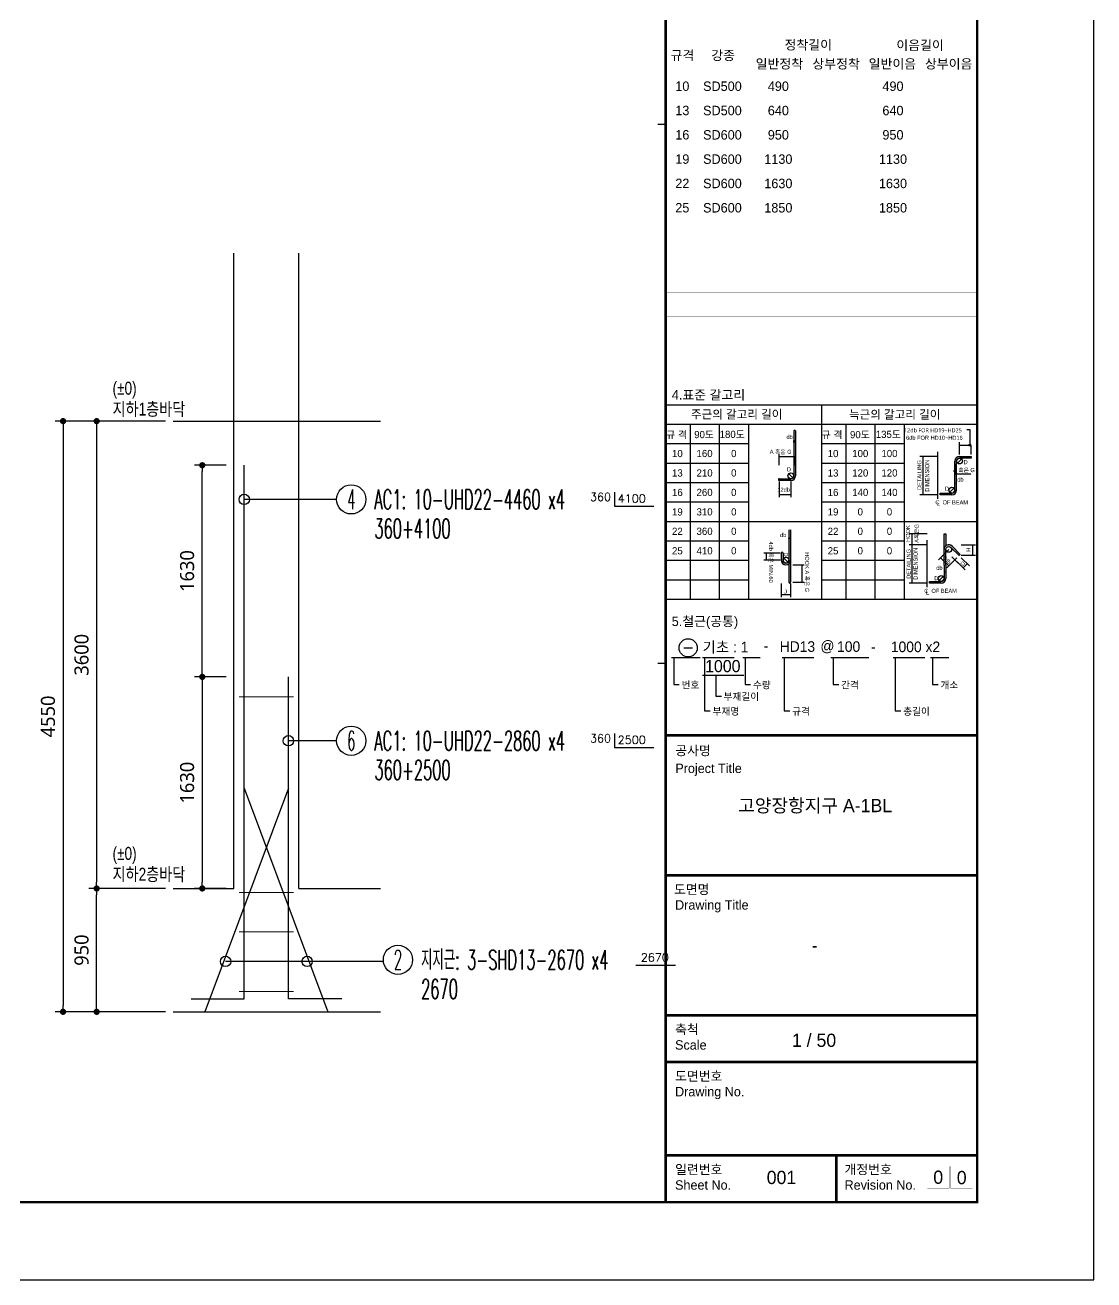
# Model space of a CAD drawing. Header units: millimetres. Extents: x 327808 to 2562540, y -728300 to 402793.
# Drawn here: x 477599 to 485827, y -441148 to -431483 of the extents above; entities that cross this region are included whole.
import ezdxf
from ezdxf.enums import TextEntityAlignment as Align

# ---------------------------------------------------------------- set-up
doc = ezdxf.new("R2010")
doc.units = ezdxf.units.MM
doc.header["$LTSCALE"] = 140
doc.layers.get('Defpoints').update_dxf_attribs({"color": 145})
for name, color, linetype in [('254', 254, 'Continuous'), ('AMAC-NO', 5, 'Continuous'), ('BAR', 2, 'Continuous'), ('DIM', 7, 'Continuous'), ('XDIM', 7, 'Continuous'), ('XSTRUCT', 2, 'Continuous'), ('XTAG', 7, 'Continuous')]:
    doc.layers.add(name, color=color, linetype=linetype)
doc.layers.add('Main Bar', color=7, linetype='Continuous', lineweight=0)
doc.styles.add('ARIAL', font='malgun.ttf')
doc.styles.add('HYULL', font='')
doc.styles.add('ROMANS', font='malgun.ttf')
doc.styles.add('XRebar', font='Romans.shx', dxfattribs={"bigfont": 'whgtxt.shx'})
doc.styles.add('XRebar2', font='Romans.shx')
doc.styles.add('XRebarSheet', font='HMKMRHD.TTF')
doc.styles.add('돋음', font='')
doc.styles.get('HYULL').set_extended_font_data('Dotum')
doc.styles.get('돋음').set_extended_font_data('Dotum')
doc.dimstyles.new('60(SUB-1.8)', dxfattribs={"dimscale": 60, "dimtxt": 1.8, "dimasz": 0.8, "dimexe": 1, "dimexo": 1, "dimgap": 1, "dimtad": 1, "dimdec": 0, "dimzin": 0, "dimdsep": 46, "dimtxsty": 'ROMANS', "dimblk": 'DOT', "dimcen": 1, "dimdle": 2, "dimclrd": 6, "dimclre": 6, "dimclrt": 7, "dimazin": 0, "dimtfac": 1, "dimtdec": 0, "dimtix": 1, "dimtmove": 2, "dimatfit": 3, "dimldrblk": 'DIMDOT', "dimfxl": 1, "dimtolj": 1, "dimtzin": 0, "dimarcsym": 0})
doc.dimstyles.new('NDIM', dxfattribs={"dimtxt": 3, "dimasz": 1.5, "dimexe": 2, "dimexo": 2, "dimgap": 1, "dimtad": 1, "dimdec": 0, "dimdsep": 46, "dimlunit": 6, "dimtxsty": 'ARIAL', "dimblk": 'DOT', "dimcen": 1, "dimclrd": 256, "dimclre": 7, "dimclrt": 3, "dimadec": 0, "dimazin": 0, "dimtfac": 1, "dimtdec": 0, "dimtix": 1, "dimtmove": 2, "dimatfit": 3, "dimldrblk": 'DOT', "dimfxl": 8, "dimtvp": 1, "dimtolj": 1, "dimlwd": -1, "dimlwe": -1, "dimarcsym": 0})

# ---------------------------------------------------------------- blocks, each defined once
blk = doc.blocks.new('_Dot')
at = {"color": 0, "linetype": 'ByBlock', "lineweight": -2}
blk.add_line((-0.5, 0), (-1, 0), dxfattribs=at)
at = {"color": 0, "linetype": 'ByBlock', "const_width": 0.5}
blk.add_lwpolyline([(-0.25, 0, 1), (0.25, 0, 1)], format="xyb", close=True, dxfattribs=at)
blk = doc.blocks.new('*D30')
at = {"color": 7, "transparency": 16777216}
for p, q in [((80432, 20451), (80432, 20463)), ((80477, 20451), (80477, 20463))]:
    blk.add_line(p, q, dxfattribs=at)
at = {"transparency": 16777216}
blk.add_line((80433, 20461), (80475, 20461), dxfattribs=at)
at = {"layer": 'Defpoints', "color": 0, "transparency": 16777216}
for p in [(80432, 20449), (80477, 20461), (80477, 20449)]:
    blk.add_point(p, dxfattribs=at)
at = {"transparency": 16777216, "xscale": 1.5, "yscale": 1.5, "zscale": 1.5, "rotation": 180}
blk.add_blockref('_Dot', (80432, 20461), dxfattribs=at)
at = {"transparency": 16777216, "xscale": 1.5, "yscale": 1.5, "zscale": 1.5}
blk.add_blockref('_Dot', (80477, 20461), dxfattribs=at)
blk = doc.blocks.new('*D31')
at = {"color": 7, "transparency": 16777216}
for p, q in [((76172, 19024), (76172, 19045)), ((76217, 19024), (76217, 19045))]:
    blk.add_line(p, q, dxfattribs=at)
at = {"transparency": 16777216}
blk.add_line((76215, 19043), (76174, 19043), dxfattribs=at)
at = {"layer": 'Defpoints', "color": 0, "transparency": 16777216}
for p in [(76172, 19043), (76172, 19022), (76217, 19022)]:
    blk.add_point(p, dxfattribs=at)
at = {"transparency": 16777216, "xscale": 1.5, "yscale": 1.5, "zscale": 1.5, "rotation": 180}
blk.add_blockref('_Dot', (76172, 19043), dxfattribs=at)
at = {"transparency": 16777216, "xscale": 1.5, "yscale": 1.5, "zscale": 1.5}
blk.add_blockref('_Dot', (76217, 19043), dxfattribs=at)
blk = doc.blocks.new('*D32')
at = {"transparency": 16777216}
blk.add_line((80158, 18181), (80199, 18181), dxfattribs=at)
at = {"layer": 'Defpoints', "color": 0, "transparency": 16777216}
for p in [(80156, 18181), (80201, 18181), (80201, 18181)]:
    blk.add_point(p, dxfattribs=at)
at = {"transparency": 16777216, "xscale": 1.5, "yscale": 1.5, "zscale": 1.5, "rotation": 180}
blk.add_blockref('_Dot', (80156, 18181), dxfattribs=at)
at = {"transparency": 16777216, "xscale": 1.5, "yscale": 1.5, "zscale": 1.5}
blk.add_blockref('_Dot', (80201, 18181), dxfattribs=at)
blk = doc.blocks.new('*D400')
at = {"layer": 'Defpoints', "color": 0, "linetype": 'Continuous', "transparency": 16777216}
for p in [(478738.8, -434533.2), (477890.8, -439083.2), (478738.8, -439083.2)]:
    blk.add_point(p, dxfattribs=at).dxf.unprotected_set("ltscale", 0)
at = {"layer": 'XDIM', "color": 6, "linetype": 'Continuous', "lineweight": -2, "transparency": 16777216}
for p, q in [((478678.8, -434533.2), (477830.8, -434533.2)), ((477890.8, -434581.2), (477890.8, -439035.2)), ((478678.8, -439083.2), (477830.8, -439083.2))]:
    blk.add_line(p, q, dxfattribs=at).dxf.unprotected_set("ltscale", 0)
at = {"layer": 'XDIM', "color": 6, "linetype": 'Continuous', "lineweight": -2, "transparency": 16777216, "xscale": 48, "yscale": 48, "zscale": 48}
for p, rotation in [((477890.8, -434533.2), 90), ((477890.8, -439083.2), 270)]:
    blk.add_blockref('_Dot', p, dxfattribs=dict(at, rotation=rotation)).dxf.unprotected_set("ltscale", 0)
at = {"layer": 'XDIM', "color": 7, "linetype": 'Continuous', "transparency": 16777216, "insert": (477775, -436808.2), "char_height": 108, "attachment_point": 5, "rotation": 90, "style": 'ROMANS'}
blk.add_mtext('\\A1;4550', dxfattribs=at).dxf.unprotected_set("ltscale", 0)
blk = doc.blocks.new('DIMDOT')
at = {"layer": 'DIM', "linetype": 'Continuous'}
blk.add_line((-2, 0), (2, 0), dxfattribs=at)
for radius in [0.5, 0.25]:
    blk.add_circle((0, 0), radius, dxfattribs=at)
blk = doc.blocks.new('*D401')
at = {"layer": 'Defpoints', "color": 0, "linetype": 'Continuous', "transparency": 16777216}
for p in [(478738.8, -434533.2), (478149.3, -438133.2), (478738.8, -438133.2)]:
    blk.add_point(p, dxfattribs=at).dxf.unprotected_set("ltscale", 0)
at = {"layer": 'XDIM', "color": 6, "linetype": 'Continuous', "lineweight": -2, "transparency": 16777216}
for p, q in [((478678.8, -434533.2), (478089.3, -434533.2)), ((478149.3, -434581.2), (478149.3, -438085.2)), ((478678.8, -438133.2), (478089.3, -438133.2))]:
    blk.add_line(p, q, dxfattribs=at).dxf.unprotected_set("ltscale", 0)
at = {"layer": 'XDIM', "color": 6, "linetype": 'Continuous', "lineweight": -2, "transparency": 16777216, "xscale": 48, "yscale": 48, "zscale": 48}
for p, rotation in [((478149.3, -434533.2), 90), ((478149.3, -438133.2), 270)]:
    blk.add_blockref('_Dot', p, dxfattribs=dict(at, rotation=rotation)).dxf.unprotected_set("ltscale", 0)
at = {"layer": 'XDIM', "color": 7, "linetype": 'Continuous', "transparency": 16777216, "insert": (478033.5, -436333.2), "char_height": 108, "attachment_point": 5, "rotation": 90, "style": 'ROMANS'}
blk.add_mtext('\\A1;3600', dxfattribs=at).dxf.unprotected_set("ltscale", 0)
blk = doc.blocks.new('*D402')
at = {"layer": 'Defpoints', "color": 0, "linetype": 'Continuous', "transparency": 16777216}
for p in [(478149.3, -438133.2), (478738.8, -438133.2), (478738.8, -439083.2)]:
    blk.add_point(p, dxfattribs=at).dxf.unprotected_set("ltscale", 0)
at = {"layer": 'XDIM', "color": 6, "linetype": 'Continuous', "lineweight": -2, "transparency": 16777216}
for p, q in [((478678.8, -438133.2), (478089.3, -438133.2)), ((478149.3, -439035.2), (478149.3, -438181.2)), ((478678.8, -439083.2), (478089.3, -439083.2))]:
    blk.add_line(p, q, dxfattribs=at).dxf.unprotected_set("ltscale", 0)
at = {"layer": 'XDIM', "color": 6, "linetype": 'Continuous', "lineweight": -2, "transparency": 16777216, "xscale": 48, "yscale": 48, "zscale": 48}
for p, rotation in [((478149.3, -438133.2), 90), ((478149.3, -439083.2), 270)]:
    blk.add_blockref('_Dot', p, dxfattribs=dict(at, rotation=rotation)).dxf.unprotected_set("ltscale", 0)
at = {"layer": 'XDIM', "color": 7, "linetype": 'Continuous', "transparency": 16777216, "insert": (478033.5, -438608.2), "char_height": 108, "attachment_point": 5, "rotation": 90, "style": 'ROMANS'}
blk.add_mtext('\\A1;950', dxfattribs=at).dxf.unprotected_set("ltscale", 0)
blk = doc.blocks.new('*D403')
at = {"layer": 'Defpoints', "color": 0, "linetype": 'Continuous', "transparency": 16777216}
for p in [(479205.9, -436503.2), (478962.4, -438133.2), (479205.9, -438133.2)]:
    blk.add_point(p, dxfattribs=at).dxf.unprotected_set("ltscale", 0)
at = {"layer": 'XDIM', "color": 6, "linetype": 'Continuous', "lineweight": -2, "transparency": 16777216}
for p, q in [((479145.9, -436503.2), (478902.4, -436503.2)), ((478962.4, -436551.2), (478962.4, -438085.2)), ((479145.9, -438133.2), (478902.4, -438133.2))]:
    blk.add_line(p, q, dxfattribs=at).dxf.unprotected_set("ltscale", 0)
at = {"layer": 'XDIM', "color": 6, "linetype": 'Continuous', "lineweight": -2, "transparency": 16777216, "xscale": 48, "yscale": 48, "zscale": 48}
for p, rotation in [((478962.4, -436503.2), 90), ((478962.4, -438133.2), 270)]:
    blk.add_blockref('_Dot', p, dxfattribs=dict(at, rotation=rotation)).dxf.unprotected_set("ltscale", 0)
at = {"layer": 'XDIM', "color": 7, "linetype": 'Continuous', "transparency": 16777216, "insert": (478846.3, -437318.2), "char_height": 108, "attachment_point": 5, "rotation": 90, "style": 'ROMANS'}
blk.add_mtext('\\A1;1630', dxfattribs=at).dxf.unprotected_set("ltscale", 0)
blk = doc.blocks.new('*D404')
at = {"layer": 'Defpoints', "color": 0, "linetype": 'Continuous', "transparency": 16777216}
for p in [(478962.4, -434873.2), (479205.9, -434873.2), (479205.9, -436503.2)]:
    blk.add_point(p, dxfattribs=at).dxf.unprotected_set("ltscale", 0)
at = {"layer": 'XDIM', "color": 6, "linetype": 'Continuous', "lineweight": -2, "transparency": 16777216}
for p, q in [((479145.9, -434873.2), (478902.4, -434873.2)), ((478962.4, -436455.2), (478962.4, -434921.2)), ((479145.9, -436503.2), (478902.4, -436503.2))]:
    blk.add_line(p, q, dxfattribs=at).dxf.unprotected_set("ltscale", 0)
at = {"layer": 'XDIM', "color": 6, "linetype": 'Continuous', "lineweight": -2, "transparency": 16777216, "xscale": 48, "yscale": 48, "zscale": 48}
for p, rotation in [((478962.4, -434873.2), 90), ((478962.4, -436503.2), 270)]:
    blk.add_blockref('_Dot', p, dxfattribs=dict(at, rotation=rotation)).dxf.unprotected_set("ltscale", 0)
at = {"layer": 'XDIM', "color": 7, "linetype": 'Continuous', "transparency": 16777216, "insert": (478846.3, -435688.2), "char_height": 108, "attachment_point": 5, "rotation": 90, "style": 'ROMANS'}
blk.add_mtext('\\A1;1630', dxfattribs=at).dxf.unprotected_set("ltscale", 0)
blk = doc.blocks.new('*U414', base_point=(480356.6408, -438682.8936))
at = {"layer": 'XTAG', "color": 0, "linetype": 'Continuous', "ltscale": 1.06101e-314}
blk.add_circle((480469.1408, -438682.8936), 112.5, dxfattribs=at)
at = {"layer": 'XTAG', "color": 0, "linetype": 'Continuous', "ltscale": 1.06101e-314, "style": 'XRebar', "width": 0.5}
blk.add_text('2', height=150, dxfattribs=at).set_placement((480469.1408, -438682.8936), align=Align.MIDDLE_CENTER)
at = {"layer": 'XTAG', "color": 0, "linetype": 'Continuous', "ltscale": 1.06101e-314, "style": 'XRebar', "width": 0.55}
for s, p in [('지지근: 3-SHD13-2670 x4', (480647.2658, -438682.8936)), ('2670', (480647.2658, -438907.8936))]:
    blk.add_text(s, height=150, dxfattribs=at).set_placement(p, align=Align.MIDDLE_LEFT)
blk = doc.blocks.new('*U419', base_point=(479997.0146, -435135.9527))
at = {"layer": 'XTAG', "color": 0, "linetype": 'Continuous', "ltscale": 1.06101e-314}
blk.add_circle((480109.5146, -435135.9527), 112.5, dxfattribs=at)
at = {"layer": 'XTAG', "color": 0, "linetype": 'Continuous', "ltscale": 1.06101e-314, "style": 'XRebar', "width": 0.5}
blk.add_text('4', height=150, dxfattribs=at).set_placement((480109.5146, -435135.9527), align=Align.MIDDLE_CENTER)
at = {"layer": 'XTAG', "color": 0, "linetype": 'Continuous', "ltscale": 1.06101e-314, "style": 'XRebar', "width": 0.55}
for s, p in [('AC1: 10-UHD22-4460 x4', (480287.6396, -435135.9527)), ('360+4100', (480287.6396, -435360.9527))]:
    blk.add_text(s, height=150, dxfattribs=at).set_placement(p, align=Align.MIDDLE_LEFT)
blk = doc.blocks.new('*U420', base_point=(479997.0146, -436995.4012))
at = {"layer": 'XTAG', "color": 0, "linetype": 'Continuous', "ltscale": 1.06101e-314}
blk.add_circle((480109.5146, -436995.4012), 112.5, dxfattribs=at)
at = {"layer": 'XTAG', "color": 0, "linetype": 'Continuous', "ltscale": 1.06101e-314, "style": 'XRebar', "width": 0.5}
blk.add_text('6', height=150, dxfattribs=at).set_placement((480109.5146, -436995.4012), align=Align.MIDDLE_CENTER)
at = {"layer": 'XTAG', "color": 0, "linetype": 'Continuous', "ltscale": 1.06101e-314, "style": 'XRebar', "width": 0.55}
for s, p in [('AC1: 10-UHD22-2860 x4', (480287.6396, -436995.4012)), ('360+2500', (480287.6396, -437220.4012))]:
    blk.add_text(s, height=150, dxfattribs=at).set_placement(p, align=Align.MIDDLE_LEFT)
blk = doc.blocks.new('dhs_sheet2e')
h = blk.add_hatch(color=256)
edge = h.paths.add_edge_path()
edge.add_line((76299, 21797), (76299, 20646.2))
edge.add_arc((76224.2, 20646.2), 74.7, -90, 0, ccw=False)
edge.add_line((76224.2, 20571.5), (75925.3, 20571.5))
edge.add_arc((75925.3, 20549.1), 22.4, 90, 270)
edge.add_line((75925.3, 20526.7), (76224.2, 20526.7))
edge.add_arc((76224.2, 20646.2), 119.6, 270, 360)
edge.add_line((76343.8, 20646.2), (76343.8, 21797))
edge.add_arc((76321.4, 21797), 22.4, 0, 180)
blk.add_hatch(color=256).paths.add_polyline_path([(80850.3, 21144.3), (80551.4, 21144.3, 0.4142136), (80431.9, 21024.7), (80431.9, 20621.2), (80431.9, 20277.5, -0.4142136), (80357.1, 20202.7), (80058.2, 20202.7), (80058.2, 20157.9), (80357.1, 20157.9, 0.4142136), (80476.7, 20277.5), (80476.7, 20621.2), (80476.7, 21024.7, -0.4142136), (80551.4, 21099.4), (80850.3, 21099.4)])
h = blk.add_hatch(color=256)
h.paths.add_polyline_path([(76216.8, 18481.2, -0.2277351), (76172, 18387.9), (76172, 17913.3, 1), (76216.8, 17913.3)])
h.paths.add_polyline_path([(76216.8, 19258.4, 1), (76172, 19258.4), (76172, 18481.2, -0.1833618), (76153.2, 18431.7, -0.6790836), (76150.1, 18423.9, -0.2067221), (76146.9, 18425.3, -0.6466922), (76022.6, 18481.2), (76022.6, 18660.6, 1), (75977.7, 18660.6), (75977.7, 18481.2, 1), (76216.8, 18481.2)])
h.paths.add_polyline_path([(76153.2, 18431.7, -0.0300135), (76146.9, 18425.3, 0.2067221), (76150.1, 18423.9, 0.6790836)], flags=17)
h = blk.add_hatch(color=256)
h.paths.add_polyline_path([(80200.9, 19160.1), (80156.1, 19160.1), (80156.1, 18756.6, -0.2277351), (80200.9, 18850)])
h.paths.add_polyline_path([(80156.1, 18756.6), (80156.1, 18353.1), (80156.1, 18009.4, -0.4142136), (80081.4, 17934.7), (79782.5, 17934.7), (79782.5, 17889.8), (80081.4, 17889.8, 0.4142136), (80200.9, 18009.4), (80200.9, 18353.1), (80200.9, 18756.6, -0.6681786), (80328.5, 18809.5), (80539.9, 18598.1), (80571.6, 18629.8), (80360.2, 18841.2, 0.6681786)])
at = {"color": 7}
for p, q in [((73013.1, 29664.7), (72813.3, 29664.7)), ((80551.4, 21191.6), (80551.4, 21507.4)), ((80850.3, 21191.6), (80850.3, 21435)), ((76343.8, 20916), (76343.8, 21141.7)), ((79996, 21144.3), (79533, 21144.3)), ((80431.9, 20947.5), (80431.9, 20685.3)), ((79996, 20157.9), (79533, 20157.9)), ((79720.2, 19160.1), (79257.5, 19160.1)), ((79720.2, 18876.2), (79257.5, 18876.2)), ((79720.2, 18876.2), (79257.5, 18876.2)), ((80273.9, 18754.9), (80011.4, 18492.3)), ((80591.1, 18876.2), (80958.3, 18876.2)), ((75953.1, 18660.6), (75532.2, 18660.6)), ((75953.1, 18481.2), (75532.2, 18481.2)), ((80485.3, 18543.5), (80222.7, 18281)), ((80488.8, 18437.8), (80698.5, 18228.1)), ((80591.1, 18607.2), (80958.3, 18607.2)), ((80594.5, 18543.5), (80804.2, 18333.8)), ((76270.6, 18361.7), (76562.3, 18361.7)), ((75977.7, 17876.9), (75977.7, 17530.5)), ((76216.8, 17876.9), (76216.8, 17530.5)), ((76270.6, 17913.3), (76562.3, 17913.3)), ((79720.2, 17885.5), (79257.5, 17885.5)), ((73477.6, 16230.5), (73697, 16230.5)), ((73013.1, 15831.2), (72813.3, 15831.2))]:
    blk.add_line(p, q, dxfattribs=at)
at = {"color": 7, "ltscale": 2}
for p, q in [((73013.1, 22471.6), (81003.6, 22471.6)), ((77008.3, 22471.6), (77008.3, 17477.6)), ((73013.1, 21972.2), (81003.6, 21972.2)), ((73637.3, 21972.2), (73637.3, 17477.6)), ((74386.4, 21972.2), (74386.4, 17477.6)), ((75135.6, 21972.2), (75135.6, 17477.6)), ((77632.6, 21972.2), (77632.6, 17477.6)), ((78381.7, 21972.2), (78381.7, 17477.6)), ((79130.8, 21972.2), (79130.8, 17477.6)), ((73013.1, 21472.8), (75135.6, 21472.8)), ((77008.3, 21472.8), (79130.8, 21472.8)), ((75135.6, 19475.2), (77008.3, 19475.2)), ((79130.8, 19475.2), (81003.6, 19475.2)), ((73013.1, 17477.6), (81003.6, 17477.6))]:
    blk.add_line(p, q, dxfattribs=at)
for p, q in [((76299, 21797), (76299, 20646.2)), ((76343.8, 21797), (76343.8, 20646.2)), ((80742.8, 21835.3), (80817.5, 21835.3)), ((80817.5, 21835.3), (80817.5, 21432.5)), ((80553.3, 21432.5), (80848.4, 21432.5)), ((79607.9, 21142.4), (79607.9, 20159.8)), ((80431.9, 20277.5), (80431.9, 21024.7)), ((80476.7, 20277.5), (80476.7, 21024.7)), ((80498.6, 20971.9), (80604.3, 21077.5)), ((80551.4, 21144.3), (80850.3, 21144.3)), ((80850.3, 21099.4), (80551.4, 21099.4)), ((80850.3, 21144.3), (80850.3, 21099.4)), ((76277.1, 20593.4), (76171.4, 20699.1)), ((80835.3, 20687.8), (80431.9, 20687.8)), ((75925.3, 20571.5), (76224.2, 20571.5)), ((76224.2, 20526.7), (75925.3, 20526.7)), ((80304.3, 20224.6), (80410, 20330.3)), ((80058.2, 20202.7), (80357.1, 20202.7)), ((80058.2, 20157.9), (80058.2, 20202.7)), ((80357.1, 20157.9), (80058.2, 20157.9)), ((76172, 19258.4), (76172, 18481.2)), ((76216.8, 19258.4), (76216.8, 18481.2)), ((79332.2, 19158.3), (79332.2, 18878.1)), ((79332.2, 18874.3), (79332.2, 17887.4)), ((80156.1, 18353.1), (80156.1, 18756.6)), ((80200.9, 18353.1), (80200.9, 18756.6)), ((80328.5, 18809.5), (80539.9, 18598.1)), ((80360.2, 18841.2), (80571.6, 18629.8)), ((80883.4, 18874.3), (80883.4, 18609.1)), ((75592.1, 18659.1), (75592.1, 18482.7)), ((75977.7, 18660.6), (75977.7, 18481.2)), ((76022.6, 18660.6), (76022.6, 18481.2)), ((76150.1, 18428.4), (76044.4, 18534.1)), ((80065.6, 18544), (80274.3, 18335.3)), ((80357.7, 18568.9), (80698.5, 18228.1)), ((80539.9, 18598.1), (80571.6, 18629.8)), ((80749.9, 18385.4), (80646.9, 18282.4)), ((76502.4, 18360.2), (76502.4, 17914.8)), ((80028.6, 17956.6), (80134.2, 18062.2)), ((80156.1, 18353.1), (80156.1, 18009.4)), ((80200.9, 18353.1), (80200.9, 18009.4)), ((79782.5, 17889.8), (79782.5, 17934.7)), ((79782.5, 17934.7), (80081.4, 17934.7)), ((80081.4, 17889.8), (79782.5, 17889.8)), ((76215.3, 17590.4), (75979.2, 17590.4))]:
    blk.add_line(p, q)
at = {"color": 1}
for p, q in [((76299, 21501), (76299, 21548.4)), ((76342.3, 21546.4), (76300.5, 21546.4)), ((76343.8, 21501), (76343.8, 21548.4)), ((75925.3, 20916), (75925.3, 21199.6)), ((75926.8, 21139.7), (76342.3, 21139.7)), ((75925.3, 20500.1), (75925.3, 20098.9)), ((76224.2, 20500.1), (76224.2, 20098.9)), ((76222.7, 20158.9), (75926.8, 20158.9))]:
    blk.add_line(p, q, dxfattribs=at)
at = {"linetype": 'Continuous'}
for p, q in [((79998.5, 20053.3), (79998.5, 21263.8)), ((79722.7, 17785.2), (79722.7, 18995.8))]:
    blk.add_line(p, q, dxfattribs=at)
at = {"color": 4}
for p, q in [((80156.1, 19160.1), (80200.9, 19160.1)), ((80156.1, 18756.6), (80156.1, 19160.1)), ((80200.9, 19160.1), (80200.9, 18850)), ((76172, 18387.9), (76172, 17913.3)), ((76216.8, 18481.2), (76216.8, 17913.3))]:
    blk.add_line(p, q, dxfattribs=at)
at = {"color": 1, "ltscale": 2}
for p, q in [((73160.8, 15979.6), (73897.2, 15979.6)), ((73217.3, 15979.6), (73217.3, 15288.3)), ((73955, 15979.6), (74769.1, 15979.6)), ((74011.5, 15979.6), (74011.5, 14611.4)), ((74992, 15979.6), (75438.1, 15979.6)), ((75048.5, 15979.6), (75048.5, 15288.3)), ((75998.4, 15979.6), (76812.5, 15979.6)), ((76054.9, 15979.6), (76054.9, 14611.4)), ((77253.2, 15979.6), (78222.3, 15979.6)), ((77309.7, 15979.6), (77309.7, 15288.3)), ((78846.9, 15979.6), (79661, 15979.6)), ((78903.4, 15979.6), (78903.4, 14611.4)), ((79804.8, 15979.6), (80281.2, 15979.6)), ((79861.3, 15979.6), (79861.3, 15288.3)), ((73955, 15525.5), (75020.4, 15525.5)), ((74296, 15525.5), (74296, 14991.1)), ((73217.3, 15288.3), (73361.3, 15288.3)), ((75048.5, 15288.3), (75192.5, 15288.3)), ((77309.7, 15288.3), (77453.7, 15288.3)), ((79861.3, 15288.3), (80005.3, 15288.3)), ((74296, 14991.1), (74440, 14991.1)), ((74011.5, 14611.4), (74155.5, 14611.4)), ((76054.9, 14611.4), (76198.9, 14611.4)), ((78903.4, 14611.4), (79047.4, 14611.4))]:
    blk.add_line(p, q, dxfattribs=at)
at = {"color": 30}
for p, q in [((73013.1, 6791.9), (81003.6, 6791.9)), ((73013.1, 5593.3), (81003.6, 5593.3)), ((73013.1, 3196.2), (81003.6, 3196.2))]:
    blk.add_line(p, q, dxfattribs=at)
at = {"color": 7}
blk.add_lwpolyline([(84000, 0), (84000, 59329.4), (0, 59329.4), (0, 0)], close=True, dxfattribs=at)
at = {"color": 30, "const_width": 64.9}
blk.add_lwpolyline([(81003.6, 57331.7), (2996.4, 57331.7), (2996.4, 1997.6), (81003.6, 1997.6)], close=True, dxfattribs=at)
for points in [[(73013.1, 1997.6), (73013.1, 57331.7)], [(73013.1, 13983.4), (81003.6, 13983.4)], [(73013.1, 10387.6), (81003.6, 10387.6)], [(73013.1, 6791.9), (81003.6, 6791.9)], [(73013.1, 5593.3), (81003.6, 5593.3)], [(73013.1, 3196.2), (81003.6, 3196.2)], [(77390.2, 1997.6), (77390.2, 3196.2)]]:
    blk.add_lwpolyline(points, dxfattribs=at)
at = {"color": 7, "const_width": 1.25}
for points in [[(73013.1, 31920), (81003.6, 31920)], [(73839.2, 31920), (73839.2, 23480)], [(75231.7, 31920), (75231.7, 23480)], [(78117.6, 31920), (78117.6, 23480)], [(75231.7, 31445.6), (81003.6, 31445.6)], [(76674.7, 31445.6), (76674.7, 23480)], [(79560.6, 31445.6), (79560.6, 23480)], [(73013.1, 30971.1), (81003.6, 30971.1)], [(73013.1, 30346.9), (81003.6, 30346.9)], [(73013.1, 29722.6), (81003.6, 29722.6)], [(73013.1, 29098.3), (81003.6, 29098.3)], [(73013.1, 28474.1), (81003.6, 28474.1)], [(73013.1, 27849.8), (81003.6, 27849.8)], [(73013.1, 27225.6), (81003.6, 27225.6)], [(73013.1, 26601.3), (81003.6, 26601.3)], [(73013.1, 25977.1), (81003.6, 25977.1)], [(73013.1, 25352.8), (81003.6, 25352.8)], [(73013.1, 24728.5), (81003.6, 24728.5)], [(73013.1, 24104.3), (81003.6, 24104.3)], [(73013.1, 23480), (81003.6, 23480)]]:
    blk.add_lwpolyline(points, dxfattribs=at)
at = {"ltscale": 2, "const_width": 1.25}
for points in [[(73013.1, 31595.4), (73013.1, 23480)], [(81003.6, 23480), (81003.6, 31595.4)]]:
    blk.add_lwpolyline(points, dxfattribs=at)
at = {"color": 1, "ltscale": 2, "const_width": 1.87}
for points in [[(79725.1, 2916.8), (79725.1, 2355), (80286.9, 2355), (80286.9, 2916.8), (79725.1, 2916.8)], [(80321.3, 2916.8), (80321.3, 2355), (80883.1, 2355), (80883.1, 2916.8), (80321.3, 2916.8)]]:
    blk.add_lwpolyline(points, dxfattribs=at)
for centre, radius in [((80817.5, 21432.5), 22.4), ((80817.5, 21432.5), 11.2), ((80551.4, 21024.7), 74.7), ((80498.6, 20971.9), 4.48), ((80604.3, 21077.5), 4.48), ((76171.4, 20699.1), 4.48), ((76277.1, 20593.4), 4.48), ((80357.1, 20277.5), 74.7), ((80410, 20330.3), 4.48), ((80304.3, 20224.6), 4.48), ((80275.7, 18756.6), 74.7), ((76044.4, 18534.1), 4.48), ((76150.1, 18428.4), 4.48), ((80081.4, 18009.4), 74.7), ((80134.2, 18062.2), 4.48), ((80028.6, 17956.6), 4.48)]:
    blk.add_circle(centre, radius)
at = {"color": 4}
for centre in [(76224.2, 20646.2), (76097.3, 18481.2)]:
    blk.add_circle(centre, 74.7, dxfattribs=at)
at = {"color": 7, "linetype": 'Continuous'}
blk.add_circle((73588.4, 16228.7), 234.1, dxfattribs=at).dxf.unprotected_set("ltscale", 0)
for centre, radius, start, end in [((76321.4, 21797), 22.4, 0, 180), ((80551.4, 21024.7), 119.6, 90, 180), ((80551.4, 21024.7), 74.7, 90, 180), ((76224.2, 20646.2), 119.6, 270, 0), ((76224.2, 20646.2), 74.7, 270, 0), ((75925.3, 20549.1), 22.4, 90, 270), ((80357.1, 20277.5), 74.7, 270, 0), ((80357.1, 20277.5), 119.6, 270, 0), ((80275.7, 18756.6), 119.6, 45, 180), ((76000.1, 18660.6), 22.4, 0, 180), ((76097.3, 18481.2), 119.6, 180, 0), ((76097.3, 18481.2), 74.7, 180, 0), ((80081.4, 18009.4), 119.6, 270, 0), ((80081.4, 18009.4), 74.7, 270, 0)]:
    blk.add_arc(centre, radius, start, end)
at = {"color": 4}
blk.add_arc((76194.4, 17913.3), 22.4, 180, 0, dxfattribs=at)
at = {"color": 1, "rotation": 180}
for p, xscale, yscale, zscale in [((76299, 21546.4), 1.5, 1.5, 1.5), ((75925.3, 21139.7), 11.98573127229489, 11.98573127229489, 11.98573127229489), ((75925.3, 20158.9), 11.98573127229489, 11.98573127229489, 11.98573127229489)]:
    blk.add_blockref('_Dot', p, dxfattribs=dict(at, xscale=xscale, yscale=yscale, zscale=zscale))
at = {"color": 1}
for p, xscale, yscale, zscale in [((76343.8, 21546.4), 1.5, 1.5, 1.5), ((76343.8, 21139.7), 1.498216409036861, 1.498216409036861, 1.498216409036861), ((76224.2, 20158.9), 11.98573127229489, 11.98573127229489, 11.98573127229489)]:
    blk.add_blockref('_Dot', p, dxfattribs=dict(at, xscale=xscale, yscale=yscale, zscale=zscale))
for p, xscale, yscale, zscale, rotation in [((80551.4, 21432.5), 14.98216409036861, 14.98216409036861, 14.98216409036861, 180), ((79607.9, 21144.3), 14.98216409036861, 14.98216409036861, 14.98216409036861, 90), ((80431.9, 20687.8), 14.98216409036861, 14.98216409036861, 14.98216409036861, 180), ((79607.9, 20157.9), 14.98216409036861, 14.98216409036861, 14.98216409036861, 270), ((79332.2, 19160.1), 14.98216409036861, 14.98216409036861, 14.98216409036861, 90), ((79332.2, 18876.2), 14.98216409036861, 14.98216409036861, 14.98216409036861, 90), ((79332.2, 18876.2), 1.872770511296076, 1.872770511296076, 1.872770511296076, 270), ((80883.4, 18876.2), 14.98216409036861, 14.98216409036861, 14.98216409036861, 90), ((75592.1, 18660.6), 11.98573127229489, 11.98573127229489, 11.98573127229489, 90), ((75592.1, 18481.2), 11.98573127229489, 11.98573127229489, 11.98573127229489, 270), ((76502.4, 18361.7), 11.98573127229489, 11.98573127229489, 11.98573127229489, 90), ((80064, 18545), 14.98216409036862, 14.98216409036862, 14.98216409036862, 135.0000000000825), ((80751.2, 18386.8), 14.98216409036861, 14.98216409036861, 14.98216409036861, 45.00000000025246), ((80883.4, 18607.2), 14.98216409036861, 14.98216409036861, 14.98216409036861, 270), ((80275.7, 18333.9), 14.98216409036862, 14.98216409036862, 14.98216409036862, 315.0000000000825), ((80645.5, 18281.1), 14.98216409036861, 14.98216409036861, 14.98216409036861, 225.0000000002524), ((76502.4, 17913.3), 11.98573127229489, 11.98573127229489, 11.98573127229489, 270), ((79332.2, 17885.5), 14.98216409036861, 14.98216409036861, 14.98216409036861, 270), ((75977.7, 17590.4), 11.98573127229489, 11.98573127229489, 11.98573127229489, 180)]:
    blk.add_blockref('_Dot', p, dxfattribs=dict(xscale=xscale, yscale=yscale, zscale=zscale, rotation=rotation))
for p, xscale, yscale, zscale in [((80850.3, 21432.5), 1.872770511296076, 1.872770511296076, 1.872770511296076), ((80850.3, 20687.8), 14.98216409036861, 14.98216409036861, 14.98216409036861), ((76216.8, 17590.4), 11.98573127229489, 11.98573127229489, 11.98573127229489)]:
    blk.add_blockref('_Dot', p, dxfattribs=dict(xscale=xscale, yscale=yscale, zscale=zscale))
at = {"color": 3}
for s, height, style, p in [('규격', 242.71, 'XRebarSheet', (73138.4, 31320.7)), ('강종', 242.71, 'XRebarSheet', (74182, 31320.7)), ('주근의 갈고리 길이', 217.47, 'XRebarSheet', (73661.6, 22115.7)), ('늑근의 갈고리 길이', 217.47, 'XRebarSheet', (77716.4, 22111.4)), ('규 격', 184.85, 'XRebarSheet', (73024.7, 21609.3)), ('90도', 184.85, 'XRebarSheet', (73743.9, 21612.7)), ('180도', 184.85, 'XRebarSheet', (74396.5, 21618.3)), ('규 격', 184.85, 'XRebarSheet', (77015.8, 21609.3)), ('90도', 184.85, 'XRebarSheet', (77741.9, 21610.8)), ('135도', 184.85, 'XRebarSheet', (78402.8, 21618.5)), ('기초 : 1', 271.84, 'HYULL', (73958.2, 16112.5)), ('-', 271.8, 'HYULL', (75524.6, 16143.6)), ('HD13', 271.84, 'HYULL', (75937.6, 16126.4)), ('@', 271.8, 'HYULL', (76981.9, 16143.6)), ('100', 271.84, 'HYULL', (77410.5, 16124.9)), ('-', 271.8, 'HYULL', (78283.3, 16120.3)), ('1000 x2', 271.84, 'HYULL', (78789.8, 16118.6)), ('번호', 181.22, 'XRebarSheet', (73421.4, 15184.8)), ('수량', 181.22, 'XRebarSheet', (75252.6, 15184.8)), ('간격', 181.22, 'XRebarSheet', (77513.8, 15184.8)), ('개소', 181.22, 'XRebarSheet', (80065.4, 15184.8)), ('부재길이', 181.22, 'XRebarSheet', (74500.1, 14887.6)), ('부재명', 181.22, 'XRebarSheet', (74215.6, 14507.8)), ('규격', 181.22, 'XRebarSheet', (76259, 14507.8)), ('총길이', 181.22, 'XRebarSheet', (79107.5, 14507.8))]:
    blk.add_text(s, height=height, dxfattribs=dict(at, style=style)).set_placement(p)
at = {"color": 7, "style": 'XRebarSheet'}
for s, p in [('4.표준 갈고리', (73168.2, 22602.8)), ('5.철근(공통)', (73167, 16788))]:
    blk.add_text(s, height=242.71, dxfattribs=at).set_placement(p)
for s, height, style, p in [('db', 104.88, 'HYULL', (76110.6, 21591.3)), ('12db FOR HD19~HD25', 104.875, 'ARIAL', (79128.8, 21763.4)), ('6db FOR HD10~HD16', 104.875, 'HYULL', (79181.1, 21570.1)), ('A 혹은 G', 104.88, 'HYULL', (75682.6, 21210.1)), ('D', 104.9, 'HYULL', (80656, 20944.7)), ('D', 104.9, 'HYULL', (76121.8, 20758.8)), ('A 혹은 G', 104.88, 'HYULL', (80384, 20740.7)), ('12db', 104.88, 'HYULL', (75877.3, 20236.3)), ('D', 104.9, 'HYULL', (80177.8, 20262.8)), ('db', 104.88, 'HYULL', (80494.6, 20497.1)), ('C  OF BEAM', 104.88, 'HYULL', (79933.3, 19912.7)), ('L', 104.9, 'HYULL', (79978.2, 19870.3)), ('db', 104.88, 'HYULL', (75947.2, 19073.7)), ('D', 104.9, 'HYULL', (79902.1, 17964.6)), ('db', 104.88, 'HYULL', (79955.9, 18229.1)), ('J', 104.9, 'HYULL', (76052.4, 17620.3)), ('C  OF BEAM', 104.88, 'HYULL', (79646.6, 17640.3)), ('L', 104.9, 'HYULL', (79691.4, 17597.9))]:
    blk.add_text(s, height=height, dxfattribs=dict(style=style)).set_placement(p)
at = {"style": 'HYULL'}
for s, height, rotation, p in [('DETAILING', 104.88, 90, (79572.8, 20283)), ('DIMENSION', 104.88, 90, (79773.2, 20238.9)), ('HOOK', 104.88, 90, (79280.6, 18949.8)), ('A혹은G', 104.88, 90, (79503.2, 18925.5)), ('4db 혹은 MIN.60', 104.875, 270, (75662.8, 18959.9)), ('DETAILING', 104.88, 90, (79297.1, 18001.8)), ('DIMENSION', 104.88, 90, (79475.3, 17979.8)), ('H', 104.9, 90, (80828.6, 18696.9)), ('D', 104.9, 270, (76045.4, 18676.8)), ('HOOK A 혹은 G', 104.875, 270, (76588.8, 18683))]:
    blk.add_text(s, height=height, rotation=rotation, dxfattribs=at).set_placement(p)
at = {"style": 'HYULL', "width": 0.8}
for s, height, rotation, p in [('6db', 104.88, 315, (80113.5, 18528.3)), ('D', 104.9, 45, (80638.1, 18324.3))]:
    blk.add_text(s, height=height, rotation=rotation, dxfattribs=at).set_placement(p)
at = {"color": 3, "linetype": 'Continuous', "style": 'HYULL'}
e = blk.add_text('1000', height=312.13, dxfattribs=at)
e.set_placement((74023.5, 15760.5), align=Align.MIDDLE_LEFT)
e.dxf.unprotected_set("ltscale", 0)
at = {"color": 7, "style": 'XRebarSheet'}
for s, height, p in [('공사명', 241.63, (73259, 13591.6)), ('Project Title', 241.632, (73259, 13135.1)), ('도면명', 241.63, (73225, 10028.1)), ('Drawing Title', 241.632, (73252.8, 9628.5)), ('축척', 241.63, (73252.8, 6432.3)), ('Scale', 241.63, (73252.8, 6032.8)), ('도면번호', 241.63, (73252.8, 5233.8)), ('Drawing No.', 241.632, (73252.8, 4834.2)), ('일련번호', 241.63, (73252.8, 2836.6)), ('개정번호', 241.63, (77602.3, 2836.6)), ('Sheet No.', 241.63, (73252.8, 2437.1)), ('Revision No.', 241.632, (77602.3, 2437.1))]:
    blk.add_text(s, height=height, dxfattribs=at).set_placement(p, align=Align.MIDDLE_LEFT)
for base, p1, p2, picture, middle in [((80476.7, 20461.4), (80431.9, 20449.3), (80476.7, 20449.3), '*D30', (80454.3, 20461.4)), ((76172, 19043.3), (76216.8, 19021.8), (76172, 19021.8), '*D31', (76194.4, 19043.3)), ((80200.9, 18181.3), (80156.1, 18181.3), (80200.9, 18181.3), '*D32', (80178.5, 18181.3))]:
    dim = blk.add_linear_dim(base=base, p1=p1, p2=p2, text=' ', dimstyle='NDIM')
    dim.commit()
    dim.dimension.update_dxf_attribs({"geometry": picture, "text_midpoint": middle})
blk = doc.blocks.new('zdfgarse')
at = {"color": 7, "ltscale": 2}
for p, q in [((18253.3, 5243.3), (18783.9, 5243.3)), ((19252.1, 5243.3), (19782.7, 5243.3)), ((18253.3, 5118.5), (18783.9, 5118.5)), ((19252.1, 5118.5), (19782.7, 5118.5)), ((18253.3, 4993.6), (18783.9, 4993.6)), ((19252.1, 4993.6), (19782.7, 4993.6)), ((18253.3, 4868.8), (18783.9, 4868.8)), ((19252.1, 4868.8), (19782.7, 4868.8)), ((18253.3, 4743.9), (18783.9, 4743.9)), ((19252.1, 4743.9), (19782.7, 4743.9)), ((18253.3, 4619.1), (18783.9, 4619.1)), ((19252.1, 4619.1), (19782.7, 4619.1)), ((18253.3, 4494.2), (18783.9, 4494.2)), ((19252.1, 4494.2), (19782.7, 4494.2))]:
    blk.add_line(p, q, dxfattribs=at)
at = {"color": 255, "xscale": 0.25, "yscale": 0.25, "zscale": 0.25}
blk.add_blockref('dhs_sheet2e', (0, 0), dxfattribs=at)
at = {"color": 3, "style": 'XRebarSheet'}
for s, height, p in [('정착길이', 60.68, (19167.8, 7928.2)), ('이음길이', 60.68, (19885, 7925.9)), ('일반정착', 60.68, (18982.3, 7806.1)), ('상부정착', 60.68, (19346.5, 7806.1)), ('일반이음', 60.68, (19707.4, 7806.1)), ('상부이음', 60.68, (20068.5, 7806.1)), ('10', 60.68, (18359.7, 7662.8)), ('SD500', 60.68, (18616.9, 7662.4)), ('490', 60.68, (18975.7, 7662.4)), ('490', 60.68, (19711, 7662.4)), ('13', 60.68, (18359.7, 7506.8)), ('SD500', 60.68, (18616.9, 7506.4)), ('640', 60.68, (18975.7, 7506.4)), ('640', 60.68, (19711, 7506.4)), ('16', 60.68, (18359.7, 7350.7)), ('SD600', 60.68, (18616.9, 7350.3)), ('950', 60.68, (18975.7, 7350.3)), ('950', 60.68, (19711, 7350.3)), ('19', 60.68, (18359.7, 7194.6)), ('SD600', 60.68, (18616.9, 7194.3)), ('1130', 60.68, (18975.7, 7194.3)), ('1130', 60.68, (19711, 7194.3)), ('22', 60.68, (18359.7, 7038.6)), ('SD600', 60.68, (18616.9, 7038.2)), ('1630', 60.68, (18975.7, 7038.2)), ('1630', 60.68, (19711, 7038.2)), ('25', 60.68, (18359.7, 6882.5)), ('SD600', 60.68, (18616.9, 6882.1)), ('1850', 60.68, (18975.7, 6882.1)), ('1850', 60.68, (19711, 6882.1)), ('10', 46.21, (18327.9, 5304.5)), ('160', 46.21, (18502.5, 5304.8)), ('0', 46.2, (18689.8, 5304.8)), ('10', 46.21, (19326.7, 5304.5)), ('100', 46.21, (19501.3, 5304.8)), ('100', 46.21, (19688.6, 5304.8)), ('13', 46.21, (18327.9, 5179.6)), ('210', 46.21, (18502.5, 5179.9)), ('0', 46.2, (18689.8, 5179.9)), ('13', 46.21, (19326.7, 5179.6)), ('120', 46.21, (19501.3, 5179.9)), ('120', 46.21, (19688.6, 5179.9)), ('16', 46.21, (18327.9, 5054.8)), ('260', 46.21, (18502.5, 5055.1)), ('0', 46.2, (18689.8, 5055.1)), ('16', 46.21, (19326.7, 5054.8)), ('140', 46.21, (19501.3, 5055.1)), ('140', 46.21, (19688.6, 5055.1)), ('19', 46.21, (18327.9, 4929.9)), ('310', 46.21, (18502.5, 4930.2)), ('0', 46.2, (18689.8, 4930.2)), ('19', 46.21, (19326.7, 4929.9)), ('0', 46.2, (19501.3, 4930.2)), ('0', 46.2, (19688.6, 4930.2)), ('22', 46.21, (18327.9, 4805.1)), ('360', 46.21, (18502.5, 4805.4)), ('0', 46.2, (18689.8, 4805.4)), ('22', 46.21, (19326.7, 4805.1)), ('0', 46.2, (19501.3, 4805.4)), ('0', 46.2, (19688.6, 4805.4)), ('25', 46.21, (18327.9, 4680.2)), ('410', 46.21, (18502.5, 4680.5)), ('0', 46.2, (18689.8, 4680.5)), ('25', 46.21, (19326.7, 4680.2)), ('0', 46.2, (19501.3, 4680.5)), ('0', 46.2, (19688.6, 4680.5))]:
    blk.add_text(s, height=height, dxfattribs=at).set_placement(p, align=Align.MIDDLE_CENTER)
for s, p in [('고양장항지구 A-1BL', (19212, 3046.2)), ('-', (19208.7, 2147.3)), ('1 / 50', (19204.6, 1539.8)), ('0', (20001.3, 659.2)), ('0', (20152.1, 656.9))]:
    blk.add_text(s, height=85, dxfattribs=at).set_placement(p, align=Align.MIDDLE)
blk.add_text('001', height=84.95, dxfattribs=at).set_placement((18901, 615.2))

msp = doc.modelspace()

# ---------------------------------------------------------------- linework, layer by layer
at = {"layer": '254', "color": 4, "linetype": 'Continuous'}
for p, q in [((479997, -435136), (479285.9, -435136)), ((479997, -436995.4), (479625.9, -436995.4)), ((480357.3, -438695), (479141.9, -438695))]:
    msp.add_line(p, q, dxfattribs=at)
for centre in [(479285.9, -435136), (479625.9, -436995.4), (479141.9, -438695), (479769.8, -438695)]:
    msp.add_circle(centre, 40, dxfattribs=at)
at = {"layer": 'BAR', "color": 3}
for points in [[(478875.9, -438983.2), (479285.9, -438983.2), (479285.9, -434873.2)], [(480035.9, -438983.2), (479625.9, -438983.2), (479625.9, -436503.2)]]:
    msp.add_lwpolyline(points, dxfattribs=at)
at = {"layer": 'Main Bar', "color": 30, "linetype": 'Continuous'}
for p, q in [((479245.9, -436655.9), (479665.9, -436655.9)), ((479245.9, -438163.4), (479665.9, -438163.4)), ((479245.9, -438468.2), (479665.9, -438468.2)), ((479245.9, -438926.6), (479665.9, -438926.6))]:
    msp.add_line(p, q, dxfattribs=at).dxf.unprotected_set("ltscale", 0)
at = {"layer": 'XDIM', "color": 250, "linetype": 'Continuous', "ltscale": 5e-324}
for p, q in [((482248, -435136), (482248, -435136)), ((482248, -436995.4), (482248, -436995.4)), ((482451.6, -438714.4), (482451.6, -438714.4))]:
    msp.add_line(p, q, dxfattribs=at)
at = {"layer": 'XDIM', "color": 1, "linetype": 'Continuous', "ltscale": 5e-324}
for points in [[(482135.7, -435080.7), (482135.7, -435188.3), (482439.1, -435188.3)], [(482135.7, -436940.1), (482135.7, -437047.7), (482439.1, -437047.7)], [(482301.1, -438723.2), (482604.5, -438723.2)]]:
    msp.add_lwpolyline(points, dxfattribs=at)
at = {"layer": 'XSTRUCT', "color": 5, "linetype": 'Continuous'}
for p, q in [((479205.9, -438133.2), (479205.9, -433239.3)), ((479705.9, -438133.2), (479705.9, -433239.3)), ((478738.8, -434533.2), (480335.5, -434533.2)), ((478738.8, -438133.2), (479205.9, -438133.2)), ((479705.9, -438133.2), (480335.5, -438133.2)), ((478738.8, -439083.2), (480335.5, -439083.2))]:
    msp.add_line(p, q, dxfattribs=at).dxf.unprotected_set("ltscale", 0)
at = {"layer": 'XSTRUCT', "color": 1}
for points in [[(479625.9, -437360.6), (478983, -439083.2)], [(479285.9, -437360.6), (479928.8, -439083.2)]]:
    msp.add_lwpolyline(points, dxfattribs=at)

# ---------------------------------------------------------------- block references
at = {"xscale": 1.199999996698919, "yscale": 1.199999996698919, "zscale": 1.199999996698919}
msp.add_blockref('zdfgarse', (460626.5, -441148.4), dxfattribs=at)
at = {"layer": 'XTAG', "color": 210, "linetype": 'Continuous', "ltscale": 1.2987e-311}
for name, p in [('*U419', (479997, -435136)), ('*U420', (479997, -436995.4))]:
    msp.add_blockref(name, p, dxfattribs=at)
at = {"layer": 'XTAG', "color": 11, "linetype": 'Continuous', "ltscale": 1.2987e-311}
msp.add_blockref('*U414', (480356.6, -438682.9), dxfattribs=at)

# ---------------------------------------------------------------- texts
at = {"layer": 'AMAC-NO', "color": 2, "style": '돋음', "width": 0.8}
for s, p in [('(%%P0)', (478271.8, -434329.6)), ('지하1층바닥', (478271.8, -434490.2)), ('(%%P0)', (478271.8, -437913.4)), ('지하2층바닥', (478271.8, -438074))]:
    msp.add_text(s, height=100, dxfattribs=at).set_placement(p)
at = {"layer": 'XDIM', "color": 3, "linetype": 'Continuous', "ltscale": 5e-324, "style": 'XRebar2'}
for p in [(482109.2, -435167.7), (482109.2, -437027.2)]:
    msp.add_text('360', height=63, dxfattribs=at).set_placement(p, align=Align.BOTTOM_RIGHT)
for s, p in [('4100', (482268.6, -435179.5)), ('2500', (482268.6, -437038.9)), ('2670', (482446.3, -438715))]:
    msp.add_text(s, height=63, dxfattribs=at).set_placement(p, align=Align.BOTTOM_CENTER)

# ---------------------------------------------------------------- dimensions: what is measured, and where the dimension line sits
at = {"layer": 'XDIM', "color": 4, "linetype": 'Continuous'}
for p1, p2, distance, picture, middle in [((478738.8, -434533.2), (478738.8, -439083.2), -847.9, '*D400', (477775, -436808.2)), ((478738.8, -434533.2), (478738.8, -438133.2), -589.4, '*D401', (478033.5, -436333.2)), ((479205.9, -436503.2), (479205.9, -434873.2), 243.5, '*D404', (478846.3, -435688.2)), ((479205.9, -436503.2), (479205.9, -438133.2), -243.5, '*D403', (478846.3, -437318.2)), ((478738.8, -439083.2), (478738.8, -438133.2), 589.4, '*D402', (478033.5, -438608.2))]:
    dim = msp.add_aligned_dim(p1=p1, p2=p2, distance=distance, dimstyle='60(SUB-1.8)', dxfattribs=at)
    dim.commit()
    dim.dimension.update_dxf_attribs({"geometry": picture, "text_midpoint": middle})
    dim.dimension.dxf.unprotected_set("ltscale", 0)

doc.saveas('drawing.dxf')
